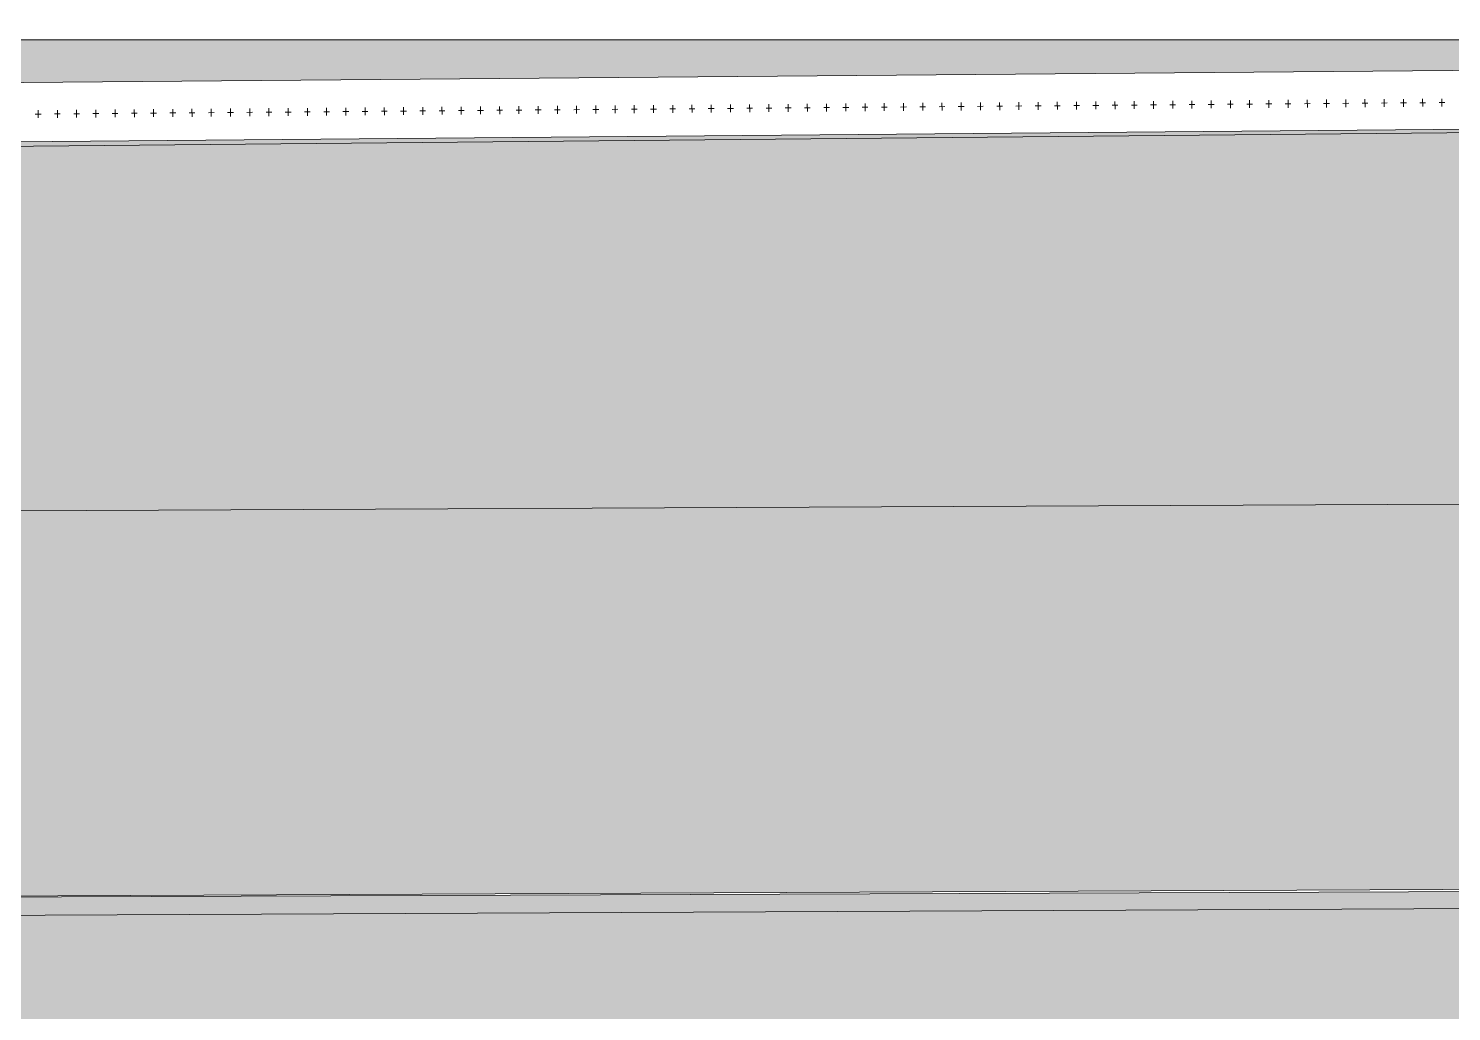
# Model space of a CAD drawing. Header units: millimetres. Extents: x 141848 to 1648660, y -465012 to -151356.
# Drawn here: x 225492 to 232874, y -275828 to -270728 of the extents above; entities that cross this region are included whole.
import ezdxf

# ---------------------------------------------------------------- set-up
doc = ezdxf.new("R2010")
doc.units = ezdxf.units.MM
doc.header["$MEASUREMENT"] = 0
doc.linetypes.add('Wipeout_Contour', pattern=[1000, 0, -1000])
for name, color, linetype in [('Divers - Dessin général', 7, 'Continuous'), ('Sols_ Dalles', 7, 'Continuous'), ('Structure - Murs extérieurs', 7, 'Continuous'), ('TopoAlt', 7, 'Continuous')]:
    doc.layers.add(name, color=color, linetype=linetype)

# ---------------------------------------------------------------- blocks, each defined once
blk = doc.blocks.new('Garde-corps_7_2')
at = {"color": 7, "linetype": 'Continuous', "lineweight": 5}
for p, q in [((225542.2, -271152.4), (225542.5, -271192.4)), ((225641.9, -271151.6), (225642.3, -271191.6)), ((225741.7, -271150.8), (225742, -271190.8)), ((225841.5, -271150), (225841.8, -271190)), ((225941.2, -271149.2), (225941.5, -271189.2)), ((226041, -271148.3), (226041.3, -271188.3)), ((226140.7, -271147.5), (226141.1, -271187.5)), ((226240.5, -271146.7), (226240.8, -271186.7)), ((226340.2, -271145.9), (226340.6, -271185.9)), ((226440, -271145.1), (226440.3, -271185.1)), ((226539.8, -271144.2), (226540.1, -271184.2)), ((226639.5, -271143.4), (226639.8, -271183.4)), ((226739.3, -271142.6), (226739.6, -271182.6)), ((226839, -271141.8), (226839.3, -271181.8)), ((226938.8, -271141), (226939.1, -271181)), ((227038.5, -271140.1), (227038.9, -271180.1)), ((227138.3, -271139.3), (227138.6, -271179.3)), ((227253.2, -271158.4), (227223.2, -271158.6)), ((227238, -271138.5), (227238.4, -271178.5)), ((227353, -271157.6), (227323, -271157.8)), ((227337.8, -271137.7), (227338.1, -271177.7)), ((227452.7, -271156.7), (227422.7, -271157)), ((227437.6, -271136.9), (227437.9, -271176.9)), ((227552.5, -271155.9), (227522.5, -271156.2)), ((227537.3, -271136), (227537.6, -271176)), ((227652.2, -271155.1), (227622.2, -271155.3)), ((227637.1, -271135.2), (227637.4, -271175.2)), ((227752, -271154.3), (227722, -271154.5)), ((227736.8, -271134.4), (227737.2, -271174.4)), ((227851.7, -271153.5), (227821.7, -271153.7)), ((227836.6, -271133.6), (227836.9, -271173.6)), ((227951.5, -271152.6), (227921.5, -271152.9)), ((227936.3, -271132.8), (227936.7, -271172.8)), ((228051.3, -271151.8), (228021.3, -271152.1)), ((228036.1, -271131.9), (228036.4, -271171.9)), ((228151, -271151), (228121, -271151.2)), ((228135.8, -271131.1), (228136.2, -271171.1)), ((228250.8, -271150.2), (228220.8, -271150.4)), ((228235.6, -271130.3), (228235.9, -271170.3)), ((228350.5, -271149.4), (228320.5, -271149.6)), ((228335.4, -271129.5), (228335.7, -271169.5)), ((228450.3, -271148.5), (228420.3, -271148.8)), ((228435.1, -271128.7), (228435.4, -271168.7)), ((228550, -271147.7), (228520, -271148)), ((228534.9, -271127.8), (228535.2, -271167.8)), ((228649.8, -271146.9), (228619.8, -271147.2)), ((228634.6, -271127), (228635, -271167)), ((228749.5, -271146.1), (228719.5, -271146.3)), ((228734.4, -271126.2), (228734.7, -271166.2)), ((228849.3, -271145.3), (228819.3, -271145.5)), ((228834.1, -271125.4), (228834.5, -271165.4)), ((228949.1, -271144.4), (228919.1, -271144.7)), ((228933.9, -271124.6), (228934.2, -271164.6)), ((229048.8, -271143.6), (229018.8, -271143.9)), ((229033.7, -271123.7), (229034, -271163.7)), ((229148.6, -271142.8), (229118.6, -271143.1)), ((229133.4, -271122.9), (229133.7, -271162.9)), ((229248.3, -271142), (229218.3, -271142.2)), ((229233.2, -271122.1), (229233.5, -271162.1)), ((229348.1, -271141.2), (229318.1, -271141.4)), ((229332.9, -271121.3), (229333.2, -271161.3)), ((229447.8, -271140.3), (229417.8, -271140.6)), ((229432.7, -271120.5), (229433, -271160.5)), ((229547.6, -271139.5), (229517.6, -271139.8)), ((229532.4, -271119.7), (229532.8, -271159.7)), ((229647.4, -271138.7), (229617.4, -271139)), ((229632.2, -271118.8), (229632.5, -271158.8)), ((229747.1, -271137.9), (229717.1, -271138.1)), ((229731.9, -271118), (229732.3, -271158)), ((229846.9, -271137.1), (229816.9, -271137.3)), ((229831.7, -271117.2), (229832, -271157.2)), ((229946.6, -271136.3), (229916.6, -271136.5)), ((229931.5, -271116.4), (229931.8, -271156.4)), ((230046.4, -271135.4), (230016.4, -271135.7)), ((230031.2, -271115.6), (230031.5, -271155.6)), ((230146.1, -271134.6), (230116.1, -271134.9)), ((230131, -271114.7), (230131.3, -271154.7)), ((230245.9, -271133.8), (230215.9, -271134)), ((230230.7, -271113.9), (230231.1, -271153.9)), ((230345.6, -271133), (230315.6, -271133.2)), ((230330.5, -271113.1), (230330.8, -271153.1)), ((230445.4, -271132.2), (230415.4, -271132.4)), ((230430.2, -271112.3), (230430.6, -271152.3)), ((230545.2, -271131.3), (230515.2, -271131.6)), ((230530, -271111.5), (230530.3, -271151.5)), ((230644.9, -271130.5), (230614.9, -271130.8)), ((230629.7, -271110.6), (230630.1, -271150.6)), ((230744.7, -271129.7), (230714.7, -271129.9)), ((230729.5, -271109.8), (230729.8, -271149.8)), ((230844.4, -271128.9), (230814.4, -271129.1)), ((230829.3, -271109), (230829.6, -271149)), ((230944.2, -271128.1), (230914.2, -271128.3)), ((230929, -271108.2), (230929.3, -271148.2)), ((231043.9, -271127.2), (231013.9, -271127.5)), ((231028.8, -271107.4), (231029.1, -271147.4)), ((231143.7, -271126.4), (231113.7, -271126.7)), ((231128.5, -271106.5), (231128.9, -271146.5)), ((231243.4, -271125.6), (231213.4, -271125.8)), ((231228.3, -271105.7), (231228.6, -271145.7)), ((231343.2, -271124.8), (231313.2, -271125)), ((231328, -271104.9), (231328.4, -271144.9)), ((231443, -271124), (231413, -271124.2)), ((231427.8, -271104.1), (231428.1, -271144.1)), ((231542.7, -271123.1), (231512.7, -271123.4)), ((231527.6, -271103.3), (231527.9, -271143.3)), ((231642.5, -271122.3), (231612.5, -271122.6)), ((231627.3, -271102.4), (231627.6, -271142.4)), ((231742.2, -271121.5), (231712.2, -271121.7)), ((231727.1, -271101.6), (231727.4, -271141.6)), ((231842, -271120.7), (231812, -271120.9)), ((231826.8, -271100.8), (231827.1, -271140.8)), ((231941.7, -271119.9), (231911.7, -271120.1)), ((231926.6, -271100), (231926.9, -271140)), ((232041.5, -271119), (232011.5, -271119.3)), ((232026.3, -271099.2), (232026.7, -271139.2)), ((232141.3, -271118.2), (232111.3, -271118.5)), ((232126.1, -271098.3), (232126.4, -271138.3)), ((232241, -271117.4), (232211, -271117.6)), ((232225.8, -271097.5), (232226.2, -271137.5)), ((232340.8, -271116.6), (232310.8, -271116.8)), ((232325.6, -271096.7), (232325.9, -271136.7)), ((232440.5, -271115.8), (232410.5, -271116)), ((232425.4, -271095.9), (232425.7, -271135.9)), ((232540.3, -271114.9), (232510.3, -271115.2)), ((232525.1, -271095.1), (232525.4, -271135.1)), ((232640, -271114.1), (232610, -271114.4)), ((232624.9, -271094.2), (232625.2, -271134.2)), ((232739.8, -271113.3), (232709.8, -271113.6)), ((232724.6, -271093.4), (232725, -271133.4)), ((232839.5, -271112.5), (232809.5, -271112.7)), ((232824.4, -271092.6), (232824.7, -271132.6)), ((225557.4, -271172.3), (225527.4, -271172.6)), ((225657.1, -271171.5), (225627.1, -271171.7)), ((225756.9, -271170.7), (225726.9, -271170.9)), ((225856.6, -271169.8), (225826.6, -271170.1)), ((225956.4, -271169), (225926.4, -271169.3)), ((226056.1, -271168.2), (226026.1, -271168.5)), ((226155.9, -271167.4), (226125.9, -271167.6)), ((226255.6, -271166.6), (226225.6, -271166.8)), ((226355.4, -271165.8), (226325.4, -271166)), ((226455.2, -271164.9), (226425.2, -271165.2)), ((226554.9, -271164.1), (226524.9, -271164.4)), ((226654.7, -271163.3), (226624.7, -271163.5)), ((226754.4, -271162.5), (226724.4, -271162.7)), ((226854.2, -271161.7), (226824.2, -271161.9)), ((226953.9, -271160.8), (226923.9, -271161.1)), ((227053.7, -271160), (227023.7, -271160.3)), ((227153.5, -271159.2), (227123.5, -271159.4))]:
    blk.add_line(p, q, dxfattribs=at)
blk = doc.blocks.new('Garde-corps_9_2')
at = {"color": 7, "linetype": 'Continuous', "lineweight": 5}
for p, q in [((225542.2, -271152.4), (225542.5, -271192.4)), ((225641.9, -271151.6), (225642.3, -271191.6)), ((225741.7, -271150.8), (225742, -271190.8)), ((225841.5, -271150), (225841.8, -271190)), ((225941.2, -271149.2), (225941.5, -271189.2)), ((226041, -271148.3), (226041.3, -271188.3)), ((226140.7, -271147.5), (226141.1, -271187.5)), ((226240.5, -271146.7), (226240.8, -271186.7)), ((226340.2, -271145.9), (226340.6, -271185.9)), ((226440, -271145.1), (226440.3, -271185.1)), ((226539.8, -271144.2), (226540.1, -271184.2)), ((226639.5, -271143.4), (226639.8, -271183.4)), ((226739.3, -271142.6), (226739.6, -271182.6)), ((226839, -271141.8), (226839.3, -271181.8)), ((226938.8, -271141), (226939.1, -271181)), ((227038.5, -271140.1), (227038.9, -271180.1)), ((227138.3, -271139.3), (227138.6, -271179.3)), ((227253.2, -271158.4), (227223.2, -271158.6)), ((227238, -271138.5), (227238.4, -271178.5)), ((227353, -271157.6), (227323, -271157.8)), ((227337.8, -271137.7), (227338.1, -271177.7)), ((227452.7, -271156.7), (227422.7, -271157)), ((227437.6, -271136.9), (227437.9, -271176.9)), ((227552.5, -271155.9), (227522.5, -271156.2)), ((227537.3, -271136), (227537.6, -271176)), ((227652.2, -271155.1), (227622.2, -271155.3)), ((227637.1, -271135.2), (227637.4, -271175.2)), ((227752, -271154.3), (227722, -271154.5)), ((227736.8, -271134.4), (227737.2, -271174.4)), ((227851.7, -271153.5), (227821.7, -271153.7)), ((227836.6, -271133.6), (227836.9, -271173.6)), ((227951.5, -271152.6), (227921.5, -271152.9)), ((227936.3, -271132.8), (227936.7, -271172.8)), ((228051.3, -271151.8), (228021.3, -271152.1)), ((228036.1, -271131.9), (228036.4, -271171.9)), ((228151, -271151), (228121, -271151.2)), ((228135.8, -271131.1), (228136.2, -271171.1)), ((228250.8, -271150.2), (228220.8, -271150.4)), ((228235.6, -271130.3), (228235.9, -271170.3)), ((228350.5, -271149.4), (228320.5, -271149.6)), ((228335.4, -271129.5), (228335.7, -271169.5)), ((228450.3, -271148.5), (228420.3, -271148.8)), ((228435.1, -271128.7), (228435.4, -271168.7)), ((228550, -271147.7), (228520, -271148)), ((228534.9, -271127.8), (228535.2, -271167.8)), ((228649.8, -271146.9), (228619.8, -271147.2)), ((228634.6, -271127), (228635, -271167)), ((228749.5, -271146.1), (228719.5, -271146.3)), ((228734.4, -271126.2), (228734.7, -271166.2)), ((228849.3, -271145.3), (228819.3, -271145.5)), ((228834.1, -271125.4), (228834.5, -271165.4)), ((228949.1, -271144.4), (228919.1, -271144.7)), ((228933.9, -271124.6), (228934.2, -271164.6)), ((229048.8, -271143.6), (229018.8, -271143.9)), ((229033.7, -271123.7), (229034, -271163.7)), ((229148.6, -271142.8), (229118.6, -271143.1)), ((229133.4, -271122.9), (229133.7, -271162.9)), ((229248.3, -271142), (229218.3, -271142.2)), ((229233.2, -271122.1), (229233.5, -271162.1)), ((229348.1, -271141.2), (229318.1, -271141.4)), ((229332.9, -271121.3), (229333.2, -271161.3)), ((229447.8, -271140.3), (229417.8, -271140.6)), ((229432.7, -271120.5), (229433, -271160.5)), ((229547.6, -271139.5), (229517.6, -271139.8)), ((229532.4, -271119.7), (229532.8, -271159.7)), ((229647.4, -271138.7), (229617.4, -271139)), ((229632.2, -271118.8), (229632.5, -271158.8)), ((229747.1, -271137.9), (229717.1, -271138.1)), ((229731.9, -271118), (229732.3, -271158)), ((229846.9, -271137.1), (229816.9, -271137.3)), ((229831.7, -271117.2), (229832, -271157.2)), ((229946.6, -271136.3), (229916.6, -271136.5)), ((229931.5, -271116.4), (229931.8, -271156.4)), ((230046.4, -271135.4), (230016.4, -271135.7)), ((230031.2, -271115.6), (230031.5, -271155.6)), ((230146.1, -271134.6), (230116.1, -271134.9)), ((230131, -271114.7), (230131.3, -271154.7)), ((230245.9, -271133.8), (230215.9, -271134)), ((230230.7, -271113.9), (230231.1, -271153.9)), ((230345.6, -271133), (230315.6, -271133.2)), ((230330.5, -271113.1), (230330.8, -271153.1)), ((230445.4, -271132.2), (230415.4, -271132.4)), ((230430.2, -271112.3), (230430.6, -271152.3)), ((230545.2, -271131.3), (230515.2, -271131.6)), ((230530, -271111.5), (230530.3, -271151.5)), ((230644.9, -271130.5), (230614.9, -271130.8)), ((230629.7, -271110.6), (230630.1, -271150.6)), ((230744.7, -271129.7), (230714.7, -271129.9)), ((230729.5, -271109.8), (230729.8, -271149.8)), ((230844.4, -271128.9), (230814.4, -271129.1)), ((230829.3, -271109), (230829.6, -271149)), ((230944.2, -271128.1), (230914.2, -271128.3)), ((230929, -271108.2), (230929.3, -271148.2)), ((231043.9, -271127.2), (231013.9, -271127.5)), ((231028.8, -271107.4), (231029.1, -271147.4)), ((231143.7, -271126.4), (231113.7, -271126.7)), ((231128.5, -271106.5), (231128.9, -271146.5)), ((231243.4, -271125.6), (231213.4, -271125.8)), ((231228.3, -271105.7), (231228.6, -271145.7)), ((231343.2, -271124.8), (231313.2, -271125)), ((231328, -271104.9), (231328.4, -271144.9)), ((231443, -271124), (231413, -271124.2)), ((231427.8, -271104.1), (231428.1, -271144.1)), ((231542.7, -271123.1), (231512.7, -271123.4)), ((231527.6, -271103.3), (231527.9, -271143.3)), ((231642.5, -271122.3), (231612.5, -271122.6)), ((231627.3, -271102.4), (231627.6, -271142.4)), ((231742.2, -271121.5), (231712.2, -271121.7)), ((231727.1, -271101.6), (231727.4, -271141.6)), ((231842, -271120.7), (231812, -271120.9)), ((231826.8, -271100.8), (231827.1, -271140.8)), ((231941.7, -271119.9), (231911.7, -271120.1)), ((231926.6, -271100), (231926.9, -271140)), ((232041.5, -271119), (232011.5, -271119.3)), ((232026.3, -271099.2), (232026.7, -271139.2)), ((232141.3, -271118.2), (232111.3, -271118.5)), ((232126.1, -271098.3), (232126.4, -271138.3)), ((232241, -271117.4), (232211, -271117.6)), ((232225.8, -271097.5), (232226.2, -271137.5)), ((232340.8, -271116.6), (232310.8, -271116.8)), ((232325.6, -271096.7), (232325.9, -271136.7)), ((232440.5, -271115.8), (232410.5, -271116)), ((232425.4, -271095.9), (232425.7, -271135.9)), ((232540.3, -271114.9), (232510.3, -271115.2)), ((232525.1, -271095.1), (232525.4, -271135.1)), ((232640, -271114.1), (232610, -271114.4)), ((232624.9, -271094.2), (232625.2, -271134.2)), ((232739.8, -271113.3), (232709.8, -271113.6)), ((232724.6, -271093.4), (232725, -271133.4)), ((232839.5, -271112.5), (232809.5, -271112.7)), ((232824.4, -271092.6), (232824.7, -271132.6)), ((225557.4, -271172.3), (225527.4, -271172.6)), ((225657.1, -271171.5), (225627.1, -271171.7)), ((225756.9, -271170.7), (225726.9, -271170.9)), ((225856.6, -271169.8), (225826.6, -271170.1)), ((225956.4, -271169), (225926.4, -271169.3)), ((226056.1, -271168.2), (226026.1, -271168.5)), ((226155.9, -271167.4), (226125.9, -271167.6)), ((226255.6, -271166.6), (226225.6, -271166.8)), ((226355.4, -271165.8), (226325.4, -271166)), ((226455.2, -271164.9), (226425.2, -271165.2)), ((226554.9, -271164.1), (226524.9, -271164.4)), ((226654.7, -271163.3), (226624.7, -271163.5)), ((226754.4, -271162.5), (226724.4, -271162.7)), ((226854.2, -271161.7), (226824.2, -271161.9)), ((226953.9, -271160.8), (226923.9, -271161.1)), ((227053.7, -271160), (227023.7, -271160.3)), ((227153.5, -271159.2), (227123.5, -271159.4))]:
    blk.add_line(p, q, dxfattribs=at)

msp = doc.modelspace()

# ---------------------------------------------------------------- hatches: boundary and pattern name
at = {"linetype": 'Continuous', "lineweight": 0, "true_color": 0x6f6f6f}
h = msp.add_hatch(color=8, dxfattribs=at)
h.paths.add_polyline_path([(141848.442, -275935.042), (141848.442, -295062.571), (269220.821, -293826.868), (269220.821, -270902.734), (268763.049, -270902.734), (254213.6, -271040.575), (254213.6, -163437.635), (153156.2, -163437.635), (153156.2, -271040.575), (153182.962, -271040.57), (153183.146, -272000.514, -0.40942736), (149183.681, -275935.042)])
h.paths.add_polyline_path([(158435.584, -260639.953), (155145.584, -260639.953), (155145.584, -248364.953), (155145.584, -243089.974), (155145.584, -242189.974), (158435.584, -242189.974)], flags=0)
h.paths.add_polyline_path([(196775.042, -260810.571), (196775.042, -222495.57), (186955.542, -222495.57), (186955.542, -218295.57), (196754.55, -218295.57), (196754.55, -208495.57), (196754.55, -204495.57), (193355.542, -204495.57), (193355.542, -201780.57), (193355.542, -195161.535), (195576.034, -195161.535), (195576.034, -189810.571), (217850.068, -189810.571), (217850.068, -262266.885), (245610.045, -262266.885), (245610.045, -253395.571), (245626.034, -253395.571), (246426.034, -253395.571), (247826.034, -253395.571), (247826.034, -248005.571), (247826.034, -246605.571), (245626.034, -246605.571), (245610.045, -246605.571), (245610.045, -171995.57), (212806.28, -171995.57), (161503.433, -171995.57), (161503.433, -193810.571), (161503.433, -230015.57), (161503.433, -260810.571)], flags=0)
h.paths.add_polyline_path([(162737.042, -269433.913, -0.09031866), (162858.773, -268727.623, -0.20144873), (163912.639, -267592.74, -0.10421145), (164718.006, -267415.055), (165317.979, -267409.371, -0.10404461), (166125.354, -267571.244, -0.23825546), (167284.257, -268953.318, -0.05518862), (167336.836, -269390.334), (167338.931, -269611.438), (167351.046, -270890.267), (167092.583, -271892.761, -0.26794919), (165370.083, -272909.124), (164770.11, -272914.808, -0.19371746), (163379.252, -272370.185, -0.07056876), (163028.663, -271931.262, -0.1316525), (162751.253, -270933.845)], flags=0)
h.paths.add_polyline_path([(173316.986, -273599.031), (173316.986, -273452.052), (173330.488, -267377.824, -0.3805567), (175316.986, -265609.826), (175394.714, -265609.826), (175394.714, -270609.826), (190394.714, -270609.826), (190394.714, -265609.826), (195356.191, -265609.826, -0.41421356), (196856.191, -267109.826), (196856.191, -273660.699, -0.34550161), (195137.285, -275433.432), (175327.752, -275599.002, -0.4157911)], flags=0)
h.paths.add_polyline_path([(205510.093, -271504.083, -0.13447393), (205230.948, -270484.937), (205230.948, -268984.937, -0.41421356), (207230.948, -266984.937), (207830.948, -266984.937, -0.41421356), (209830.948, -268984.937), (209830.948, -270484.937, -0.12882035), (209574.03, -271465.581, -0.27093629), (207830.948, -272484.937), (207230.948, -272484.937, -0.26498)], flags=0)
h.paths.add_polyline_path([(217862.687, -273329.325), (217869.949, -267730.336, -0.09856151), (218100.718, -266943.721), (218117.681, -266951.545, -0.258849), (219955.479, -265605.827), (219953.141, -265587.294), (220637.569, -265587.294), (220637.569, -265687.294), (220637.569, -270687.294), (250537.569, -270687.294), (250537.569, -265687.294), (252208.004, -265687.294), (254186.294, -265687.294), (254186.294, -267687.294), (254186.294, -271062.255, 0.00134576), (254186.323, -271073.021), (254197.209, -273095.233, -0.41421356), (252208.004, -275105.97), (243484.534, -275105.97, -0.00518896), (243431.438, -275116.103), (235447.992, -275196.191), (220071.012, -275253.24, -0.38655333), (217873.089, -273475.385, -0.02518922)], flags=0)
at = {"linetype": 'Continuous', "lineweight": 0, "true_color": 0x90b349}
msp.add_hatch(color=55, dxfattribs=at).paths.add_polyline_path([(250537.569, -270787.354), (220537.569, -270787.354), (220537.569, -273253.269), (250548.615, -273114.341), (250537.729, -271092.129), (250537.664, -271092.129, -0.00134576), (250537.583, -271062.255), (250537.569, -271062.255)])
at = {"layer": 'Sols_ Dalles', "linetype": 'Continuous', "lineweight": 0, "true_color": 0x2e271c}
msp.add_hatch(color=250, dxfattribs=at).paths.add_polyline_path([(217961.309, -273253.269, 0.4157911), (219972.076, -275253.24), (252109.067, -275105.97, 0.41421356), (254098.272, -273095.233), (254087.386, -271073.021, -0.00134576), (254087.357, -271062.255), (254087.357, -267687.294), (254087.357, -265687.294), (250537.569, -265687.294), (250537.569, -270787.292), (250537.729, -271092.129), (250548.615, -273114.341), (220537.569, -273253.269), (220537.569, -270687.294), (220537.569, -265687.294), (219961.309, -265687.294, 0.25884891), (218113.763, -267154.752, 0.09856162), (217961.309, -267920.633)])

# ---------------------------------------------------------------- linework, layer by layer
at = {"color": 9, "linetype": 'Continuous', "lineweight": 5}
msp.add_lwpolyline([(217873.089, -273475.385, 0.38655333), (220071.012, -275253.24), (235447.992, -275196.191), (243431.438, -275116.103, 0.00518896), (243484.534, -275105.97), (252208.004, -275105.97, 0.41421356), (254197.209, -273095.233), (254186.323, -271073.021, -0.00134576), (254186.294, -271062.255), (254186.294, -267687.294), (254186.294, -265687.294), (252208.004, -265687.294), (250537.569, -265687.294), (250537.569, -270687.294), (220637.569, -270687.294), (220637.569, -265687.294), (220637.569, -265587.294), (219953.141, -265587.294), (219955.479, -265605.827, 0.258849), (218117.681, -266951.545), (218100.718, -266943.721, 0.09856151), (217869.949, -267730.336), (217862.687, -273329.325, 0.02518922)], format="xyb", close=True, dxfattribs=at)
at = {"color": 7, "linetype": 'Continuous', "lineweight": 5}
msp.add_lwpolyline([(250537.569, -270787.354), (220537.569, -270787.354), (220537.569, -273253.269), (250548.615, -273114.341), (250537.729, -271092.129), (250537.664, -271092.129, -0.00134576), (250537.583, -271062.255), (250537.569, -271062.255)], format="xyb", close=True, dxfattribs=at)
at = {"color": 253, "linetype": 'Continuous', "lineweight": 5, "true_color": 0x9f9f9f, "flags": 128}
msp.add_lwpolyline([(250548.615, -273114.341), (220537.569, -273253.269)], dxfattribs=at)
at = {"layer": 'Sols_ Dalles', "color": 7, "linetype": 'Continuous', "lineweight": 5, "flags": 128}
msp.add_lwpolyline([(217961.309, -273253.269, 0.4157911), (219972.076, -275253.24), (252109.067, -275105.97, 0.41421356), (254098.272, -273095.233), (254087.386, -271073.021, -0.00134576), (254087.357, -271062.255), (254087.357, -267687.294), (254087.357, -265687.294), (250537.569, -265687.294), (250537.569, -270787.292), (250537.729, -271092.129), (250548.615, -273114.341), (220537.569, -273253.269), (220537.569, -270687.294), (220537.569, -265687.294), (219961.309, -265687.294, 0.25884891), (218113.763, -267154.752, 0.09856162), (217961.309, -267920.633)], format="xyb", close=True, dxfattribs=at)
at = {"layer": 'Sols_ Dalles', "color": 250, "linetype": 'Continuous', "lineweight": 5, "true_color": 0x1f1f1f}
msp.add_lwpolyline([(217961.309, -273253.269, 0.4157911), (219972.076, -275253.24), (252109.067, -275105.97, 0.41421356), (254098.272, -273095.233), (254087.386, -271073.021, -0.00134576), (254087.357, -271062.255), (254087.357, -267687.294), (254087.357, -265687.294), (250537.569, -265687.294), (250537.569, -270787.292), (250537.729, -271092.129), (250548.615, -273114.341), (220537.569, -273253.269), (220537.569, -270687.294), (220537.569, -265687.294), (219961.309, -265687.294, 0.25884891), (218113.763, -267154.752, 0.09856162), (217961.309, -267920.633)], format="xyb", close=True, dxfattribs=at)
at = {"layer": 'Structure - Murs extérieurs', "color": 7, "linetype": 'Continuous', "lineweight": 5}
for points in [[(220537.569, -270787.292), (250537.569, -270787.292)], [(252109.067, -275105.97), (219972.076, -275253.24)], [(219972.573, -275353.239), (252109.564, -275205.969)]]:
    msp.add_lwpolyline(points, dxfattribs=at)
at = {"layer": 'TopoAlt', "color": 190, "linetype": 'Continuous', "lineweight": 5, "true_color": 0x8002ff}
msp.add_lwpolyline([(253886.348, -270769.248), (218046.957, -271071.504)], dxfattribs=at)

# ---------------------------------------------------------------- next in the draw order: wipeouts: each hides what was drawn before it
at = {"color": 254, "linetype": 'Wipeout_Contour', "lineweight": 0, "ltscale": 1438589.353908819}
msp.add_wipeout([(253886.348, -270769.248), (218046.952, -271070.502), (218048.617, -271379.892), (253886.294, -271069.253)], dxfattribs=at).dxf.layer = 'TopoAlt'

# ---------------------------------------------------------------- next in the draw order: linework, layer by layer
at = {"layer": 'Divers - Dessin général', "color": 14, "linetype": 'Continuous', "lineweight": 5, "true_color": 0x990000}
msp.add_lwpolyline([(254205.676, -163437.635), (254186.294, -271067.638), (152856.388, -272027.634), (152839.018, -197317.635), (152835.676, -163437.635)], close=True, dxfattribs=at)
at = {"layer": 'Structure - Murs extérieurs', "color": 7, "linetype": 'Continuous', "lineweight": 5, "flags": 128}
for points in [[(250437.569, -270687.292), (220637.569, -270687.292), (220637.569, -265687.294), (220637.569, -265587.294), (220537.569, -265587.294), (219953.141, -265587.294, 0.25972716), (218021.387, -267116.457, 0.0985618), (217861.309, -267920.633), (217861.309, -273253.269, 0.41578544), (219972.573, -275353.239), (252109.564, -275205.969, 0.41421921)], [(252109.067, -275105.97), (219972.076, -275253.24, -0.4157911), (217961.309, -273253.269), (217961.309, -267920.633, -0.09856162), (218113.763, -267154.752, -0.2588489), (219961.309, -265687.294), (220537.569, -265687.294), (220537.569, -270687.292), (220537.569, -270787.292), (220637.569, -270787.292), (250437.569, -270787.292)]]:
    msp.add_lwpolyline(points, format="xyb", dxfattribs=at)
at = {"layer": 'TopoAlt', "color": 7, "linetype": 'Continuous', "lineweight": 5, "flags": 128}
msp.add_lwpolyline([(253886.348, -270769.248), (218046.952, -271070.502), (218048.617, -271379.892), (253886.294, -271069.253)], close=True, dxfattribs=at)

# ---------------------------------------------------------------- next in the draw order: block references
at = {"color": 7, "linetype": 'Continuous', "lineweight": 5}
for name in ['Garde-corps_7_2', 'Garde-corps_9_2']:
    msp.add_blockref(name, (0, 0), dxfattribs=at)

doc.saveas('drawing.dxf')
